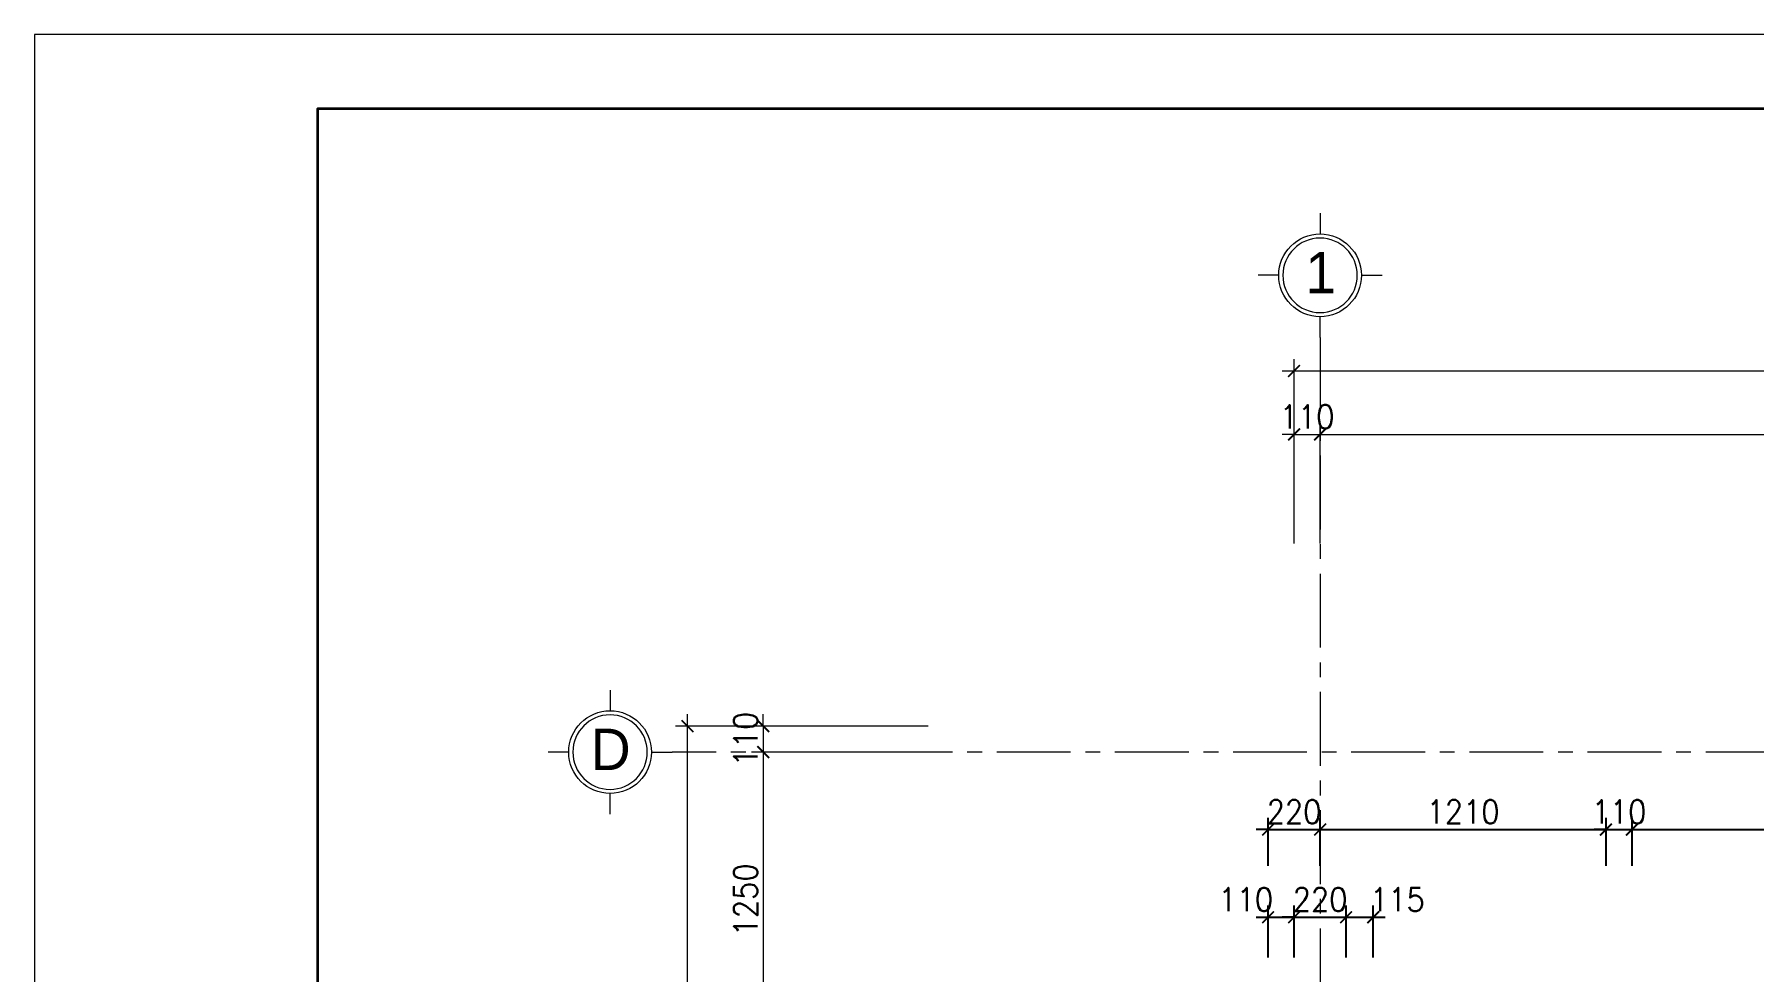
# Model space of a CAD drawing. Header units: millimetres. Extents: x -529782 to -142003, y -492574 to -273331.
# Drawn here: x -248366 to -241091, y -360489 to -356525 of the extents above; entities that cross this region are included whole.
import ezdxf
from ezdxf.enums import TextEntityAlignment as Align

# ---------------------------------------------------------------- set-up
doc = ezdxf.new("R2010")
doc.units = ezdxf.units.MM
doc.header["$LTSCALE"] = 500
doc.header["$MEASUREMENT"] = 0
doc.header["$PDMODE"] = 3
doc.linetypes.add('CENTER', pattern=[2, 1.25, -0.25, 0.25, -0.25])
doc.layers.get('0').update_dxf_attribs({"linetype": 'CONTINUOUS', "lineweight": 13})
doc.layers.get('Defpoints').update_dxf_attribs({"color": 255, "linetype": 'CONTINUOUS', "lineweight": 13})
for name, color, linetype, lineweight in [('1.cat 30', 30, 'CONTINUOUS', 35), ('2.thay 145', 145, 'CONTINUOUS', 18), ('3.manh 08', 8, 'CONTINUOUS', 9), ('4.dim 08', 8, 'CONTINUOUS', 13), ('7.tim 67', 67, 'CENTER', 9), ('9.text \xad white', 7, 'CONTINUOUS', 15)]:
    doc.layers.add(name, color=color, linetype=linetype, lineweight=lineweight)
doc.styles.add('CA.JSC1', font='')
doc.styles.get("Standard").update_dxf_attribs({"font": 'txt.shx', "width": 0.9})
doc.styles.get('CA.JSC1').set_extended_font_data('.VnAvantH')
doc.dimstyles.new('CA 50', dxfattribs={"dimscale": 0, "dimtxt": 100, "dimasz": 50, "dimexe": 50, "dimexo": 0, "dimgap": 25, "dimtad": 1, "dimdec": 0, "dimzin": 0, "dimdsep": 46, "dimtxsty": 'Standard', "dimblk": 'ARCHTICK', "dimcen": 0.09, "dimdle": 50, "dimclrd": 256, "dimclre": 256, "dimclrt": 7, "dimadec": 0, "dimazin": 0, "dimtfac": 1, "dimtdec": 0, "dimtix": 1, "dimtmove": 2, "dimatfit": 3, "dimldrblk": 'DOT', "dimfxl": 1, "dimtolj": 1, "dimtzin": 0, "dimarcsym": 0})

# ---------------------------------------------------------------- blocks, each defined once
blk = doc.blocks.new('khung co loan')
at = {"layer": '1.cat 30'}
blk.add_lwpolyline([(1158.281703106128, -14553.47590842255), (1158.281703106128, -303.4759079545038), (20658.28170374641, -303.4759079545038), (20658.28170374641, -14553.47590842255)], close=True, dxfattribs=at)
at = {"layer": '3.manh 08'}
blk.add_lwpolyline([(0, -14850.00000048772), (21000.00000000023, -14850.00000048772), (21000.00000000023, -4.877219907939434e-07), (0, -4.877219907939434e-07)], close=True, dxfattribs=at)
blk = doc.blocks.new('A$C41BA5761')
at = {"layer": '2.thay 145'}
blk.add_lwpolyline([(839.9994073519047, 524.9998310285737, -3898660.642287513), (839.9994073521084, 525.0001542164828, 1.154242490888426e-06), (839.9994073524431, 524.9999926225864, 1.154242490888426e-06)], format="xyb", dxfattribs=at)
at = {"layer": '3.manh 08'}
for p, q in [((524.9994049160159, 1050.000159478077), (524.9994049160159, 875.0001713204256)), ((174.9994048396911, 525.0001523148676), (-0.000583361616008915, 525.0001523148676)), ((874.9994049923262, 525.0001523148676), (1049.999393193633, 525.0001523148676)), ((524.9994049160159, 0.0001831847475841641), (524.9994049160159, 175.000171342399))]:
    blk.add_line(p, q, dxfattribs=at)
blk.add_arc((524.9994049160159, 525.0001713313977), 349.9999999890093, 359.9999968883953, 359.9999381014106, dxfattribs=at)
blk = doc.blocks.new('_ArchTick')
at = {"color": 1, "linetype": 'ByBlock', "const_width": 0.150000081}
blk.add_lwpolyline([(-0.5000002699998731, -0.5000002699998731), (0.5000002699998731, 0.5000002699998731)], dxfattribs=at)
blk = doc.blocks.new('*D628')
at = {"layer": '7.tim 67', "linetype": 'Continuous', "lineweight": -2, "transparency": 16777216}
for p, q in [((5.823591963835773e-11, 2483.999999999942), (-49.99999999994176, 2483.999999999942)), ((5.820766091346741e-11, 2022.499999999942), (5.82389812553556e-11, 2533.999999999942)), ((5.823591963835773e-11, 2483.999999999942), (110.0000000000582, 2483.999999999942)), ((110.0000000000582, 2022.499999999942), (110.0000000000582, 2533.999999999942)), ((110.0000000000582, 2483.999999999942), (160.0000000000582, 2483.999999999942))]:
    blk.add_line(p, q, dxfattribs=at)
at = {"layer": 'Defpoints', "color": 0, "linetype": 'Continuous', "transparency": 16777216}
for p in [(110.0000000000582, 2483.999999999942), (5.820766091346741e-11, 2022.499999999942), (110.0000000000582, 2022.499999999942)]:
    blk.add_point(p, dxfattribs=at)
at = {"layer": '7.tim 67', "linetype": 'Continuous', "lineweight": -2, "transparency": 16777216, "xscale": 50, "yscale": 50, "zscale": 50}
blk.add_blockref('_ArchTick', (5.823591963835773e-11, 2483.999999999942), dxfattribs=at)
at = {"layer": '7.tim 67', "linetype": 'Continuous', "lineweight": -2, "transparency": 16777216, "xscale": 50, "yscale": 50, "zscale": 50, "rotation": 180}
blk.add_blockref('_ArchTick', (110.0000000000582, 2483.999999999942), dxfattribs=at)
at = {"layer": '7.tim 67', "color": 7, "linetype": 'Continuous', "transparency": 16777216, "insert": (55.00000000005824, 2558.999999999942), "char_height": 100, "attachment_point": 5}
blk.add_mtext('\\A1;110', dxfattribs=at)
blk = doc.blocks.new('_DOT')
at = {"color": 1, "linetype": 'ByBlock'}
blk.add_line((-0.5, 0), (-1, 0), dxfattribs=at)
at = {"color": 1, "linetype": 'ByBlock', "const_width": 0.5}
blk.add_lwpolyline([(-0.25, 0, 1), (0.25, 0, 1)], format="xyb", close=True, dxfattribs=at)
blk = doc.blocks.new('*D629')
at = {"layer": '7.tim 67', "linetype": 'Continuous', "lineweight": -2, "transparency": 16777216}
for p, q in [((60.00000000005824, 2483.999999999942), (5060.000000000058, 2483.999999999942)), ((110.0000000000582, 2022.499999999942), (110.0000000000582, 2533.999999999942)), ((5010.000000000058, 2022.499999999942), (5010.000000000058, 2533.999999999942))]:
    blk.add_line(p, q, dxfattribs=at)
at = {"layer": 'Defpoints', "color": 0, "linetype": 'Continuous', "transparency": 16777216}
for p in [(5010.000000000058, 2483.999999999942), (110.0000000000582, 2022.499999999942), (5010.000000000058, 2022.499999999942)]:
    blk.add_point(p, dxfattribs=at)
at = {"layer": '7.tim 67', "linetype": 'Continuous', "lineweight": -2, "transparency": 16777216, "xscale": 50, "yscale": 50, "zscale": 50, "rotation": 180}
blk.add_blockref('_ArchTick', (110.0000000000582, 2483.999999999942), dxfattribs=at)
at = {"layer": '7.tim 67', "linetype": 'Continuous', "lineweight": -2, "transparency": 16777216, "xscale": 50, "yscale": 50, "zscale": 50}
blk.add_blockref('_ArchTick', (5010.000000000058, 2483.999999999942), dxfattribs=at)
at = {"layer": '7.tim 67', "color": 7, "linetype": 'Continuous', "transparency": 16777216, "insert": (2560.000000000058, 2558.999999999942), "char_height": 100, "attachment_point": 5}
blk.add_mtext('\\A1;4900', dxfattribs=at)
blk = doc.blocks.new('*D633')
at = {"layer": '7.tim 67', "linetype": 'Continuous', "lineweight": -2, "transparency": 16777216}
for p, q in [((5.820766091346741e-11, 2022.499999999942), (5.825542213863416e-11, 2802.499999999942)), ((10220.00000000006, 2022.499999999942), (10220.00000000006, 2802.499999999942)), ((-49.99999999994175, 2752.499999999942), (10270.00000000006, 2752.499999999942))]:
    blk.add_line(p, q, dxfattribs=at)
at = {"layer": 'Defpoints', "color": 0, "linetype": 'Continuous', "transparency": 16777216}
for p in [(10220.00000000006, 2752.499999999942), (5.820766091346741e-11, 2022.499999999942), (10220.00000000006, 2022.499999999942)]:
    blk.add_point(p, dxfattribs=at)
at = {"layer": '7.tim 67', "linetype": 'Continuous', "lineweight": -2, "transparency": 16777216, "xscale": 50, "yscale": 50, "zscale": 50, "rotation": 180}
blk.add_blockref('_ArchTick', (5.825236052163629e-11, 2752.499999999942), dxfattribs=at)
at = {"layer": '7.tim 67', "linetype": 'Continuous', "lineweight": -2, "transparency": 16777216, "xscale": 50, "yscale": 50, "zscale": 50}
blk.add_blockref('_ArchTick', (10220.00000000006, 2752.499999999942), dxfattribs=at)
at = {"layer": '7.tim 67', "color": 7, "linetype": 'Continuous', "transparency": 16777216, "insert": (5110.000000000058, 2827.499999999942), "char_height": 100, "attachment_point": 5}
blk.add_mtext('\\A1;10220', dxfattribs=at)
blk = doc.blocks.new('*D634')
at = {"layer": '7.tim 67', "linetype": 'Continuous', "lineweight": -2, "transparency": 16777216}
for p, q in [((-1548.000000000058, 1250.000000000058), (-2296.000000000058, 1250.000000000058)), ((-2246.000000000058, 1250.000000000058), (-2246.000000000058, 1300.000000000058)), ((-2246.000000000058, 1250.000000000058), (-2246.000000000058, 1140.000000000058)), ((-1548.000000000058, 1140.000000000058), (-2296.000000000058, 1140.000000000058)), ((-2246.000000000058, 1140.000000000058), (-2246.000000000058, 1090.000000000058))]:
    blk.add_line(p, q, dxfattribs=at)
at = {"layer": 'Defpoints', "color": 0, "linetype": 'Continuous', "transparency": 16777216}
for p in [(-1548.000000000058, 1250.000000000058), (-2246.000000000058, 1140.000000000058), (-1548.000000000058, 1140.000000000058)]:
    blk.add_point(p, dxfattribs=at)
at = {"layer": '7.tim 67', "linetype": 'Continuous', "lineweight": -2, "transparency": 16777216, "xscale": 50, "yscale": 50, "zscale": 50}
for p, rotation in [((-2246.000000000058, 1250.000000000058), 270), ((-2246.000000000058, 1140.000000000058), 90)]:
    blk.add_blockref('_ArchTick', p, dxfattribs=dict(at, rotation=rotation))
at = {"layer": '7.tim 67', "color": 7, "linetype": 'Continuous', "transparency": 16777216, "insert": (-2321.000000000059, 1195.000000000058), "char_height": 100, "attachment_point": 5, "rotation": 90}
blk.add_mtext('\\A1;110', dxfattribs=at)
blk = doc.blocks.new('*D635')
at = {"layer": '7.tim 67', "linetype": 'Continuous', "lineweight": -2, "transparency": 16777216}
for p, q in [((-2246.000000000058, 1190.000000000058), (-2246.000000000058, -160.000000000058)), ((-1548.000000000058, 1140.000000000058), (-2296.000000000058, 1140.000000000058)), ((-1548.000000000058, -110.0000000000582), (-2296.000000000058, -110.000000000058))]:
    blk.add_line(p, q, dxfattribs=at)
at = {"layer": 'Defpoints', "color": 0, "linetype": 'Continuous', "transparency": 16777216}
for p in [(-1548.000000000058, 1140.000000000058), (-2246.000000000058, -110.000000000058), (-1548.000000000058, -110.0000000000582)]:
    blk.add_point(p, dxfattribs=at)
at = {"layer": '7.tim 67', "linetype": 'Continuous', "lineweight": -2, "transparency": 16777216, "xscale": 50, "yscale": 50, "zscale": 50}
for p, rotation in [((-2246.000000000058, 1140.000000000058), 90), ((-2246.000000000058, -110.000000000058), 270)]:
    blk.add_blockref('_ArchTick', p, dxfattribs=dict(at, rotation=rotation))
at = {"layer": '7.tim 67', "color": 7, "linetype": 'Continuous', "transparency": 16777216, "insert": (-2321.000000000058, 514.9999999999998), "char_height": 100, "attachment_point": 5, "rotation": 90}
blk.add_mtext('\\A1;1250', dxfattribs=at)
blk = doc.blocks.new('*D639')
at = {"layer": '7.tim 67', "linetype": 'Continuous', "lineweight": -2, "transparency": 16777216}
for p, q in [((-1548.000000000058, 1250.000000000058), (-2617.000000000058, 1250.000000000058)), ((-2567.00000000006, -7369.999999999999), (-2567.000000000058, 1300.000000000058)), ((-1548.000000000058, -7320), (-2617.00000000006, -7319.999999999999))]:
    blk.add_line(p, q, dxfattribs=at)
at = {"layer": 'Defpoints', "color": 0, "linetype": 'Continuous', "transparency": 16777216}
for p in [(-2567.000000000058, 1250.000000000058), (-1548.000000000058, 1250.000000000058), (-1548.000000000058, -7320)]:
    blk.add_point(p, dxfattribs=at)
at = {"layer": '7.tim 67', "linetype": 'Continuous', "lineweight": -2, "transparency": 16777216, "xscale": 50, "yscale": 50, "zscale": 50}
for p, rotation in [((-2567.000000000058, 1250.000000000058), 90), ((-2567.00000000006, -7319.999999999999), 270)]:
    blk.add_blockref('_ArchTick', p, dxfattribs=dict(at, rotation=rotation))
at = {"layer": '7.tim 67', "color": 7, "linetype": 'Continuous', "transparency": 16777216, "insert": (-2642.000000000059, -3034.999999999971), "char_height": 100, "attachment_point": 5, "rotation": 90}
blk.add_mtext('\\A1;8570', dxfattribs=at)
blk = doc.blocks.new('*D398')
at = {"layer": '4.dim 08', "lineweight": -2, "transparency": 16777216}
for p, q in [((-243195.135812065, -360259.5), (-242985.135812065, -360259.5)), ((-243145.135812065, -360430.5), (-243145.135812065, -360209.5)), ((-243035.135812065, -360430.5), (-243035.135812065, -360209.5))]:
    blk.add_line(p, q, dxfattribs=at)
at = {"layer": 'Defpoints', "color": 0, "transparency": 16777216}
for p in [(-243035.135812065, -360259.5), (-243145.135812065, -360430.5), (-243035.135812065, -360430.5)]:
    blk.add_point(p, dxfattribs=at)
at = {"layer": '4.dim 08', "lineweight": -2, "transparency": 16777216, "xscale": 50, "yscale": 50, "zscale": 50, "rotation": 180}
blk.add_blockref('_ArchTick', (-243145.135812065, -360259.5), dxfattribs=at)
at = {"layer": '4.dim 08', "lineweight": -2, "transparency": 16777216, "xscale": 50, "yscale": 50, "zscale": 50}
blk.add_blockref('_ArchTick', (-243035.135812065, -360259.5), dxfattribs=at)
at = {"layer": '4.dim 08', "color": 7, "transparency": 16777216, "insert": (-243239.5, -360184.5), "char_height": 100, "attachment_point": 5}
blk.add_mtext('\\A1;110', dxfattribs=at)
blk = doc.blocks.new('*D399')
at = {"layer": '4.dim 08', "lineweight": -2, "transparency": 16777216}
for p, q in [((-243035.135812065, -360259.5), (-243085.135812065, -360259.5)), ((-243035.135812065, -360430.5), (-243035.135812065, -360209.5)), ((-243035.135812065, -360259.5), (-242815.135812065, -360259.5)), ((-242815.135812065, -360430.5), (-242815.135812065, -360209.5)), ((-242815.135812065, -360259.5), (-242765.135812065, -360259.5))]:
    blk.add_line(p, q, dxfattribs=at)
at = {"layer": 'Defpoints', "color": 0, "transparency": 16777216}
for p in [(-242815.135812065, -360259.5), (-243035.135812065, -360430.5), (-242815.135812065, -360430.5)]:
    blk.add_point(p, dxfattribs=at)
at = {"layer": '4.dim 08', "lineweight": -2, "transparency": 16777216, "xscale": 50, "yscale": 50, "zscale": 50}
blk.add_blockref('_ArchTick', (-243035.135812065, -360259.5), dxfattribs=at)
at = {"layer": '4.dim 08', "lineweight": -2, "transparency": 16777216, "xscale": 50, "yscale": 50, "zscale": 50, "rotation": 180}
blk.add_blockref('_ArchTick', (-242815.135812065, -360259.5), dxfattribs=at)
at = {"layer": '4.dim 08', "color": 7, "transparency": 16777216, "insert": (-242925.135812065, -360184.5), "char_height": 100, "attachment_point": 5}
blk.add_mtext('\\A1;220', dxfattribs=at)
blk = doc.blocks.new('*D400')
at = {"layer": '4.dim 08', "lineweight": -2, "transparency": 16777216}
for p, q in [((-242865.135812065, -360259.5), (-242650.135812065, -360259.5)), ((-242815.135812065, -360430.5), (-242815.135812065, -360209.5)), ((-242700.135812065, -360430.5), (-242700.135812065, -360209.5))]:
    blk.add_line(p, q, dxfattribs=at)
at = {"layer": 'Defpoints', "color": 0, "transparency": 16777216}
for p in [(-242700.135812065, -360259.5), (-242815.135812065, -360430.5), (-242700.135812065, -360430.5)]:
    blk.add_point(p, dxfattribs=at)
at = {"layer": '4.dim 08', "lineweight": -2, "transparency": 16777216, "xscale": 50, "yscale": 50, "zscale": 50, "rotation": 180}
blk.add_blockref('_ArchTick', (-242815.135812065, -360259.5), dxfattribs=at)
at = {"layer": '4.dim 08', "lineweight": -2, "transparency": 16777216, "xscale": 50, "yscale": 50, "zscale": 50}
blk.add_blockref('_ArchTick', (-242700.135812065, -360259.5), dxfattribs=at)
at = {"layer": '4.dim 08', "color": 7, "transparency": 16777216, "insert": (-242597.9202783643, -360184.5), "char_height": 100, "attachment_point": 5}
blk.add_mtext('\\A1;115', dxfattribs=at)
blk = doc.blocks.new('*D401')
at = {"layer": '4.dim 08', "lineweight": -2, "transparency": 16777216}
for p, q in [((-243145.135812065, -359888.5), (-243195.135812065, -359888.5)), ((-243145.135812065, -360041.5), (-243145.135812065, -359838.5)), ((-243145.135812065, -359888.5), (-242925.135812065, -359888.5)), ((-242925.135812065, -360041.5), (-242925.135812065, -359838.5)), ((-242925.135812065, -359888.5), (-242875.135812065, -359888.5))]:
    blk.add_line(p, q, dxfattribs=at)
at = {"layer": 'Defpoints', "color": 0, "transparency": 16777216}
for p in [(-242925.135812065, -359888.5), (-243145.135812065, -360041.5), (-242925.135812065, -360041.5)]:
    blk.add_point(p, dxfattribs=at)
at = {"layer": '4.dim 08', "lineweight": -2, "transparency": 16777216, "xscale": 50, "yscale": 50, "zscale": 50}
blk.add_blockref('_ArchTick', (-243145.135812065, -359888.5), dxfattribs=at)
at = {"layer": '4.dim 08', "lineweight": -2, "transparency": 16777216, "xscale": 50, "yscale": 50, "zscale": 50, "rotation": 180}
blk.add_blockref('_ArchTick', (-242925.135812065, -359888.5), dxfattribs=at)
at = {"layer": '4.dim 08', "color": 7, "transparency": 16777216, "insert": (-243035.135812065, -359813.5), "char_height": 100, "attachment_point": 5}
blk.add_mtext('\\A1;220', dxfattribs=at)
blk = doc.blocks.new('*D402')
at = {"layer": '4.dim 08', "lineweight": -2, "transparency": 16777216}
for p, q in [((-242975.135812065, -359888.5), (-241665.135812065, -359888.5)), ((-242925.135812065, -360041.5), (-242925.135812065, -359838.5)), ((-241715.135812065, -360041.5), (-241715.135812065, -359838.5))]:
    blk.add_line(p, q, dxfattribs=at)
at = {"layer": 'Defpoints', "color": 0, "transparency": 16777216}
for p in [(-241715.135812065, -359888.5), (-242925.135812065, -360041.5), (-241715.135812065, -360041.5)]:
    blk.add_point(p, dxfattribs=at)
at = {"layer": '4.dim 08', "lineweight": -2, "transparency": 16777216, "xscale": 50, "yscale": 50, "zscale": 50, "rotation": 180}
blk.add_blockref('_ArchTick', (-242925.135812065, -359888.5), dxfattribs=at)
at = {"layer": '4.dim 08', "lineweight": -2, "transparency": 16777216, "xscale": 50, "yscale": 50, "zscale": 50}
blk.add_blockref('_ArchTick', (-241715.135812065, -359888.5), dxfattribs=at)
at = {"layer": '4.dim 08', "color": 7, "transparency": 16777216, "insert": (-242320.135812065, -359813.5), "char_height": 100, "attachment_point": 5}
blk.add_mtext('\\A1;1210', dxfattribs=at)
blk = doc.blocks.new('*D403')
at = {"layer": '4.dim 08', "lineweight": -2, "transparency": 16777216}
for p, q in [((-241715.135812065, -359888.5), (-241765.135812065, -359888.5)), ((-241715.135812065, -360041.5), (-241715.135812065, -359838.5)), ((-241715.135812065, -359888.5), (-241605.135812065, -359888.5)), ((-241605.135812065, -360041.5), (-241605.135812065, -359838.5)), ((-241605.135812065, -359888.5), (-241555.135812065, -359888.5))]:
    blk.add_line(p, q, dxfattribs=at)
at = {"layer": 'Defpoints', "color": 0, "transparency": 16777216}
for p in [(-241605.135812065, -359888.5), (-241715.135812065, -360041.5), (-241605.135812065, -360041.5)]:
    blk.add_point(p, dxfattribs=at)
at = {"layer": '4.dim 08', "lineweight": -2, "transparency": 16777216, "xscale": 50, "yscale": 50, "zscale": 50}
blk.add_blockref('_ArchTick', (-241715.135812065, -359888.5), dxfattribs=at)
at = {"layer": '4.dim 08', "lineweight": -2, "transparency": 16777216, "xscale": 50, "yscale": 50, "zscale": 50, "rotation": 180}
blk.add_blockref('_ArchTick', (-241605.135812065, -359888.5), dxfattribs=at)
at = {"layer": '4.dim 08', "color": 7, "transparency": 16777216, "insert": (-241660.135812065, -359813.5), "char_height": 100, "attachment_point": 5}
blk.add_mtext('\\A1;110', dxfattribs=at)
blk = doc.blocks.new('*D404')
at = {"layer": '4.dim 08', "lineweight": -2, "transparency": 16777216}
for p, q in [((-241655.135812065, -359888.5), (-238085.135812065, -359888.5)), ((-241605.135812065, -360041.5), (-241605.135812065, -359838.5)), ((-238135.135812065, -360041.5), (-238135.135812065, -359838.5))]:
    blk.add_line(p, q, dxfattribs=at)
at = {"layer": 'Defpoints', "color": 0, "transparency": 16777216}
for p in [(-238135.135812065, -359888.5), (-241605.135812065, -360041.5), (-238135.135812065, -360041.5)]:
    blk.add_point(p, dxfattribs=at)
at = {"layer": '4.dim 08', "lineweight": -2, "transparency": 16777216, "xscale": 50, "yscale": 50, "zscale": 50, "rotation": 180}
blk.add_blockref('_ArchTick', (-241605.135812065, -359888.5), dxfattribs=at)
at = {"layer": '4.dim 08', "lineweight": -2, "transparency": 16777216, "xscale": 50, "yscale": 50, "zscale": 50}
blk.add_blockref('_ArchTick', (-238135.135812065, -359888.5), dxfattribs=at)
at = {"layer": '4.dim 08', "color": 7, "transparency": 16777216, "insert": (-239870.135812065, -359813.5), "char_height": 100, "attachment_point": 5}
blk.add_mtext('\\A1;3470', dxfattribs=at)
blk = doc.blocks.new('sdfdggh')
at = {"layer": '7.tim 67', "ltscale": 0.5}
for p, q in [((110.0000000000582, 2894.499999999942), (110.0000000000582, -9823.000000000058)), ((12554.49999999994, 1140.000000000058), (-2632.000000000058, 1140.000000000058))]:
    blk.add_line(p, q, dxfattribs=at)
at = {"layer": '2.thay 145', "xscale": 0.5, "yscale": 0.5, "zscale": 0.5}
for p in [(-152.4997024579789, 2894.499908407568), (-3156.999696596875, 877.4999238426099)]:
    blk.add_blockref('A$C41BA5761', p, dxfattribs=at)
at = {"layer": '9.text \xad white', "style": 'CA.JSC1'}
for s, p in [('1', (112.7503165227245, 3168.749930287537)), ('d', (-2891.749677616288, 1151.749945722579))]:
    blk.add_text(s, height=174.9999882000658, dxfattribs=at).set_placement(p, align=Align.MIDDLE)
at = {"layer": '7.tim 67', "color": 9, "linetype": 'Continuous'}
for base, p1, p2, picture, middle in [((10220.00000000006, 2752.499999999942), (5.820766091346741e-11, 2022.499999999942), (10220.00000000006, 2022.499999999942), '*D633', (5110.000000000058, 2827.499999999942)), ((110.0000000000582, 2483.999999999942), (5.820766091346741e-11, 2022.499999999942), (110.0000000000582, 2022.499999999942), '*D628', (55.00000000005824, 2558.999999999942)), ((5010.000000000058, 2483.999999999942), (110.0000000000582, 2022.499999999942), (5010.000000000058, 2022.499999999942), '*D629', (2560.000000000058, 2558.999999999942))]:
    dim = blk.add_linear_dim(base=base, p1=p1, p2=p2, dimstyle='CA 50', override={"dimscale": 1}, dxfattribs=at)
    dim.commit()
    dim.dimension.update_dxf_attribs({"geometry": picture, "text_midpoint": middle})
for base, p1, p2, picture, middle in [((-2567.000000000058, 1250.000000000058), (-1548.000000000058, -7320), (-1548.000000000058, 1250.000000000058), '*D639', (-2642.000000000059, -3034.999999999971)), ((-2246.000000000058, 1140.000000000058), (-1548.000000000058, 1250.000000000058), (-1548.000000000058, 1140.000000000058), '*D634', (-2321.000000000059, 1195.000000000058)), ((-2246.000000000058, -110.000000000058), (-1548.000000000058, 1140.000000000058), (-1548.000000000058, -110.0000000000582), '*D635', (-2321.000000000058, 514.9999999999998))]:
    dim = blk.add_linear_dim(base=base, p1=p1, p2=p2, angle=90, dimstyle='CA 50', override={"dimscale": 1}, dxfattribs=at)
    dim.commit()
    dim.dimension.update_dxf_attribs({"geometry": picture, "text_midpoint": middle})

msp = doc.modelspace()

# ---------------------------------------------------------------- block references
at = {"layer": '2.thay 145', "xscale": 1.034937242569868, "yscale": 1.034937242628075, "zscale": 1.034937242583367}
msp.add_blockref('khung co loan', (-248365.6369860125, -356524.758471216), dxfattribs=at)
at = {"layer": '4.dim 08', "color": 251}
msp.add_blockref('sdfdggh', (-243035.1358120651, -360700.9999999998), dxfattribs=at)
at = {"layer": '7.tim 67', "color": 251}
msp.add_blockref('sdfdggh', (-243035.1358120651, -360700.9999999998), dxfattribs=at)

# ---------------------------------------------------------------- dimensions: what is measured, and where the dimension line sits
at = {"layer": '4.dim 08'}
for base, p1, p2, picture, middle in [((-242925.135812065, -359888.5), (-243145.135812065, -360041.5), (-242925.135812065, -360041.5), '*D401', (-243035.135812065, -359813.5)), ((-241715.135812065, -359888.5), (-242925.135812065, -360041.5), (-241715.135812065, -360041.5), '*D402', (-242320.135812065, -359813.5)), ((-241605.135812065, -359888.5), (-241715.135812065, -360041.5), (-241605.135812065, -360041.5), '*D403', (-241660.135812065, -359813.5)), ((-238135.135812065, -359888.5), (-241605.135812065, -360041.5), (-238135.135812065, -360041.5), '*D404', (-239870.135812065, -359813.5)), ((-242815.135812065, -360259.5), (-243035.135812065, -360430.5), (-242815.135812065, -360430.5), '*D399', (-242925.135812065, -360184.5))]:
    dim = msp.add_linear_dim(base=base, p1=p1, p2=p2, dimstyle='CA 50', override={"dimscale": 1}, dxfattribs=at)
    dim.commit()
    dim.dimension.update_dxf_attribs({"geometry": picture, "text_midpoint": middle})
for base, p1, p2, picture, middle in [((-243035.135812065, -360259.5), (-243145.135812065, -360430.5), (-243035.135812065, -360430.5), '*D398', (-243239.5, -360184.5)), ((-242700.135812065, -360259.5), (-242815.135812065, -360430.5), (-242700.135812065, -360430.5), '*D400', (-242597.9202783643, -360184.5))]:
    dim = msp.add_linear_dim(base=base, p1=p1, p2=p2, dimstyle='CA 50', override={"dimscale": 1}, dxfattribs=at)
    dim.commit()
    dim.dimension.update_dxf_attribs({"geometry": picture, "text_midpoint": middle, "dimtype": 160})

doc.saveas('drawing.dxf')
